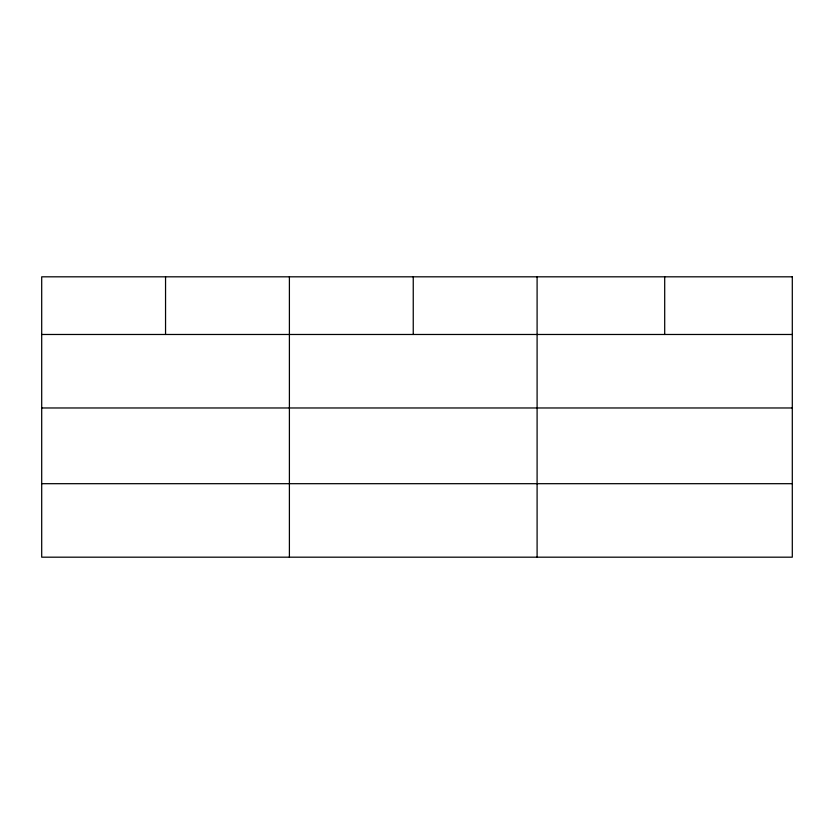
<?xml version="1.0" encoding="UTF-8"?>
<svg xmlns="http://www.w3.org/2000/svg" width="834" height="834" viewBox="0 0 834 834"><rect width="100%" height="100%" fill="white"/><g stroke="black" fill="none" stroke-linecap="round" stroke-linejoin="round"><path stroke-width="1.25" d="M41.7 334.476L792.3 334.476M41.7 407.972L792.3 407.972M41.7 483.689L792.3 483.689M664.698 276.815L664.698 334.476M537.096 276.815L537.096 557.185M413.247 276.815L413.247 334.476M289.398 276.815L289.398 557.185M165.549 276.815L165.549 334.476M792.3 276.815L41.7 276.815L41.7 557.185L792.3 557.185L792.3 276.815"/></g></svg>
